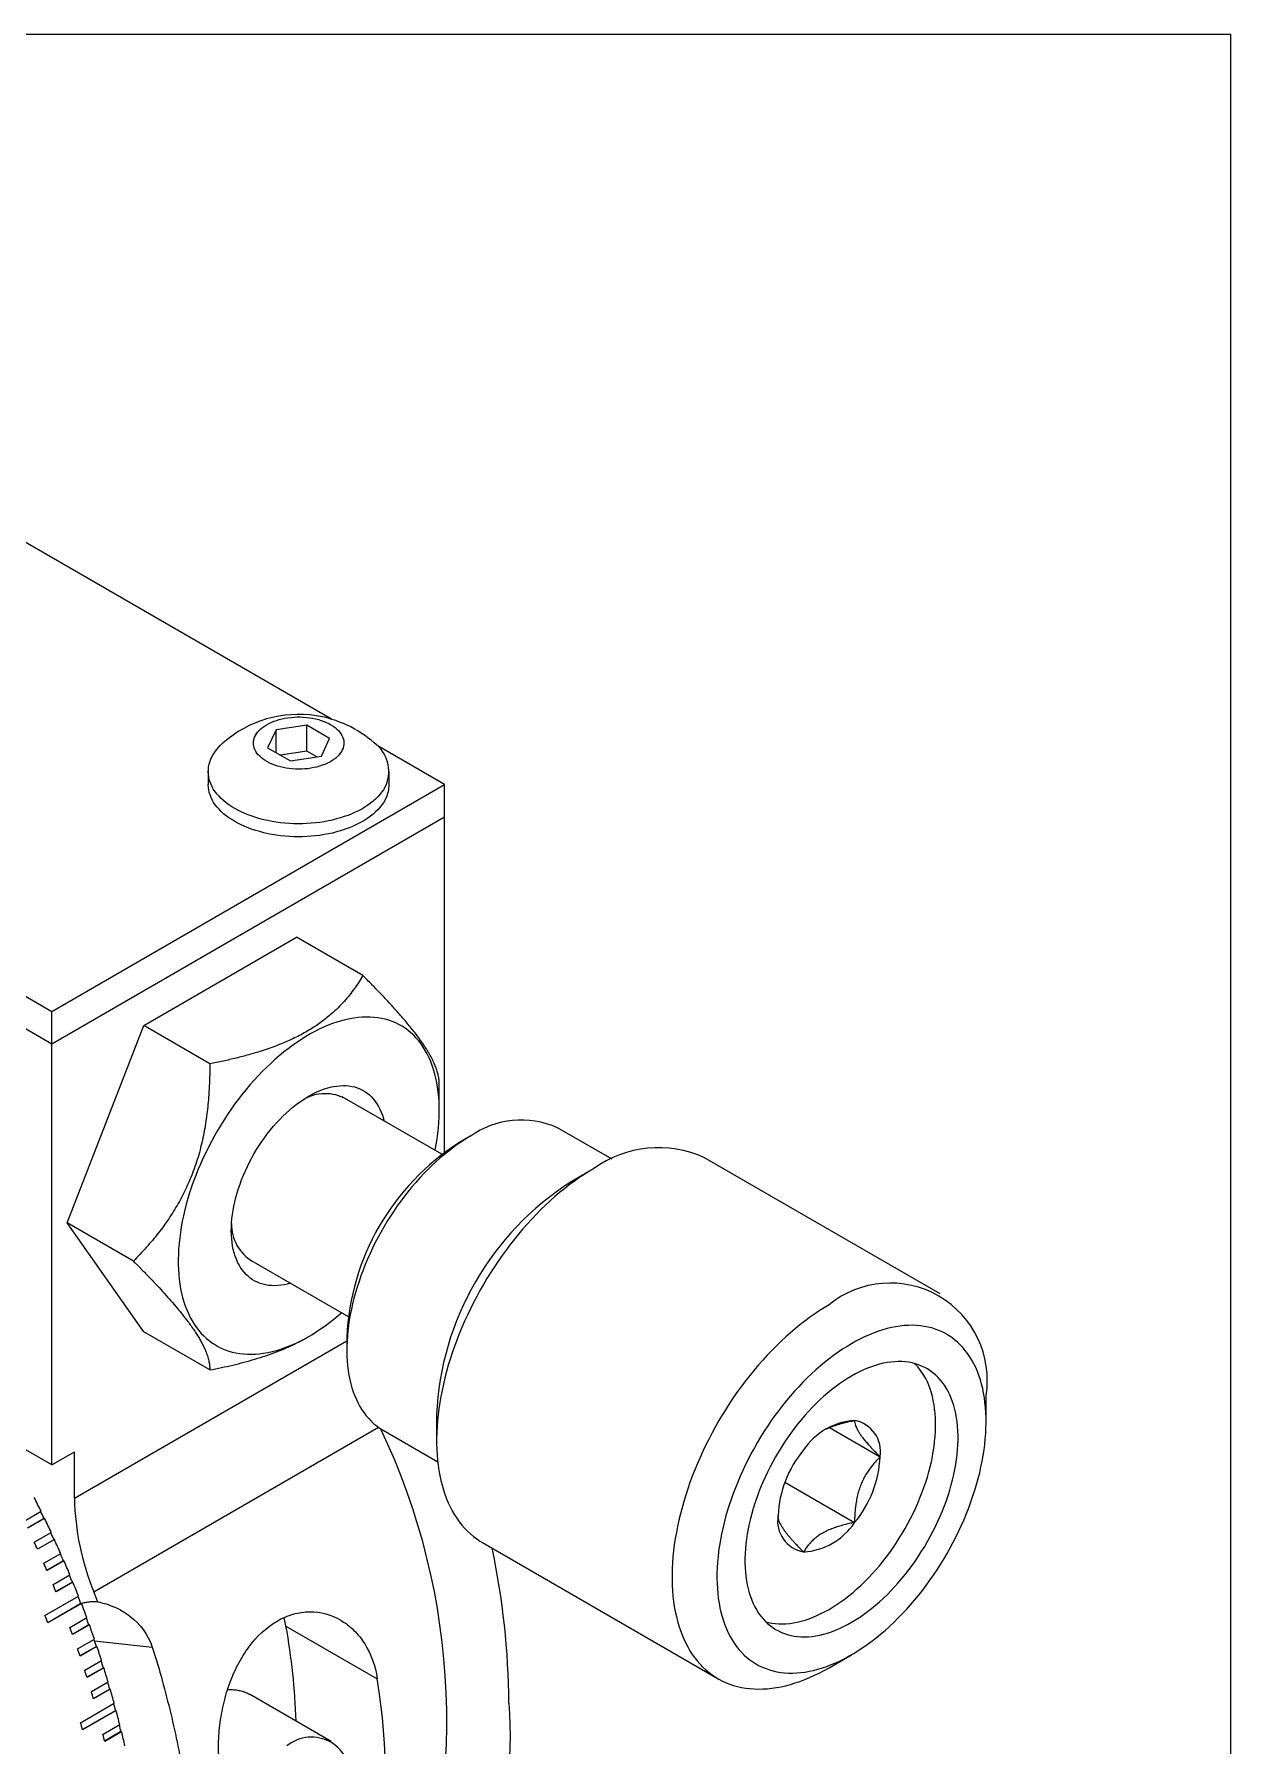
# Model space of a CAD drawing. Header units: inches. Extents: x 0.1 to 10.9, y 0 to 8.5.
# Drawn here: x 9.813 to 10.944, y 6.833 to 8.451 of the extents above; entities that cross this region are included whole.
import ezdxf

# ---------------------------------------------------------------- set-up
doc = ezdxf.new("R2010")
doc.units = ezdxf.units.IN
doc.header["$MEASUREMENT"] = 0

msp = doc.modelspace()

# ---------------------------------------------------------------- linework, layer by layer
at = {"color": 7, "linetype": 'Continuous', "lineweight": 18}
for p, q in [((0.0622, 8.4506), (10.9445, 8.4506)), ((10.9445, 0.0356), (10.9445, 8.4506)), ((10.0939, 7.8033), (9.4424, 8.1793)), ((9.0712, 7.965), (9.8296, 7.5272)), ((9.0712, 7.9344), (9.8296, 7.4966)), ((10.0708, 7.7976), (10.0415, 7.7931)), ((10.0922, 7.7852), (10.0708, 7.7976)), ((10.0708, 7.7731), (10.0708, 7.7976)), ((10.0415, 7.7931), (10.0336, 7.7762)), ((10.0415, 7.7717), (10.0415, 7.7931)), ((10.0844, 7.7683), (10.0922, 7.7852)), ((10.0336, 7.7762), (10.0551, 7.7638)), ((10.0708, 7.7731), (10.0457, 7.7692)), ((10.0551, 7.7638), (10.0844, 7.7683)), ((10.0802, 7.7677), (10.0708, 7.7731)), ((10.2008, 7.7415), (10.1371, 7.7783)), ((9.9774, 7.7538), (9.9774, 7.7415)), ((10.1484, 7.7415), (10.1484, 7.7538)), ((9.8296, 7.5272), (10.2008, 7.7415)), ((10.2008, 7.7109), (10.2008, 7.7415)), ((9.8296, 7.4966), (10.2008, 7.7109)), ((10.2008, 7.394), (10.2008, 7.7109)), ((9.9164, 7.5138), (10.061, 7.5973)), ((10.1236, 7.5611), (10.061, 7.5973)), ((9.8296, 7.4966), (9.8296, 7.5272)), ((9.844, 7.3273), (9.9164, 7.5138)), ((9.9789, 7.4776), (9.9164, 7.5138)), ((9.8296, 7.0985), (9.8296, 7.4966)), ((10.1959, 7.4337), (10.1959, 7.4582)), ((10.1982, 7.3921), (10.1042, 7.4463)), ((10.2251, 7.4091), (10.2145, 7.4029)), ((10.3594, 7.3874), (10.3076, 7.4172)), ((10.3418, 7.3784), (10.3206, 7.3662)), ((10.6695, 7.2603), (10.4468, 7.3888)), ((9.9066, 7.2912), (9.844, 7.3273)), ((9.9164, 7.2244), (9.844, 7.3273)), ((10.0157, 7.2931), (10.1097, 7.2388)), ((9.9789, 7.1883), (9.9164, 7.2244)), ((10.0706, 7.2189), (10.0725, 7.2199)), ((10.1085, 7.2192), (10.1085, 7.207)), ((10.7131, 7.1396), (10.7131, 7.1641)), ((9.8296, 7.0985), (9.7629, 7.137)), ((10.1933, 7.1457), (10.1933, 7.1213)), ((10.5651, 7.1338), (10.6128, 7.1062)), ((10.1427, 7.1314), (10.1944, 7.1016)), ((9.8296, 7.0985), (9.8508, 7.1108)), ((9.8508, 7.067), (9.8508, 7.1108)), ((10.5228, 7.0821), (10.5887, 7.0441)), ((9.8034, 7.0455), (9.8193, 7.0547)), ((9.8226, 7.048), (9.8066, 7.0388)), ((9.8221, 7.0478), (9.8066, 7.0389)), ((9.8221, 7.0478), (9.8226, 7.048)), ((9.8129, 7.0256), (9.8288, 7.0348)), ((9.832, 7.028), (9.816, 7.0188)), ((9.8315, 7.0279), (9.816, 7.0189)), ((9.832, 7.028), (9.8315, 7.0279)), ((10.2368, 7.0251), (10.4596, 6.8965)), ((9.822, 7.0056), (9.8379, 7.0148)), ((9.8405, 7.0079), (9.8249, 6.9989)), ((9.8409, 7.008), (9.825, 6.9988)), ((9.8405, 7.0079), (9.8409, 7.008)), ((9.8307, 6.9855), (9.8466, 6.9946)), ((9.849, 6.9878), (9.8334, 6.9788)), ((9.8494, 6.9878), (9.8335, 6.9786)), ((9.8494, 6.9878), (9.849, 6.9878)), ((9.823, 6.9561), (9.8548, 6.9744)), ((9.8575, 6.9676), (9.8256, 6.9492)), ((9.857, 6.9676), (9.8256, 6.9494)), ((9.8575, 6.9676), (9.857, 6.9676)), ((9.8466, 6.945), (9.8625, 6.9542)), ((9.8645, 6.9473), (9.849, 6.9384)), ((9.865, 6.9474), (9.8491, 6.9382)), ((9.8645, 6.9473), (9.865, 6.9474)), ((10.0509, 6.9462), (10.1373, 6.8964)), ((9.8539, 6.9248), (9.8698, 6.9339)), ((9.8716, 6.9271), (9.8561, 6.9181)), ((9.8721, 6.9271), (9.8562, 6.9179)), ((9.8721, 6.9271), (9.8716, 6.9271)), ((9.8606, 6.9045), (9.8765, 6.9137)), ((9.8782, 6.9069), (9.8627, 6.8979)), ((9.8787, 6.9068), (9.8628, 6.8977)), ((9.8782, 6.9069), (9.8787, 6.9068)), ((10.5646, 6.9069), (10.5858, 6.9192)), ((9.8669, 6.8843), (9.8828, 6.8934)), ((9.8843, 6.8867), (9.8688, 6.8777)), ((9.8848, 6.8866), (9.8689, 6.8774)), ((9.8848, 6.8866), (9.8843, 6.8867)), ((10.0938, 6.8372), (10.0165, 6.8818)), ((9.8567, 6.8549), (9.8885, 6.8733)), ((9.8904, 6.8665), (9.8585, 6.8481)), ((9.8899, 6.8665), (9.8585, 6.8484)), ((9.8904, 6.8665), (9.8899, 6.8665)), ((9.8779, 6.844), (9.8938, 6.8531)), ((9.8949, 6.8465), (9.8794, 6.8375)), ((9.8954, 6.8464), (9.8795, 6.8372)), ((9.8949, 6.8465), (9.8954, 6.8464))]:
    msp.add_line(p, q, dxfattribs=at)
at = {"color": 8, "linetype": 'Continuous', "lineweight": 18}
for p, q in [((9.8508, 7.067), (10.1085, 7.2157)), ((9.8691, 6.9787), (10.1384, 7.1341)), ((9.8699, 6.9322), (9.9245, 6.9264))]:
    msp.add_line(p, q, dxfattribs=at)
at = {"color": 7, "linetype": 'Continuous', "lineweight": 18, "flags": 128}
for points in [[(10.1042, 7.7743), (10.1034, 7.7727), (10.1023, 7.7711), (10.1011, 7.7696), (10.0996, 7.7681), (10.098, 7.7666), (10.0963, 7.7653), (10.0943, 7.764), (10.0923, 7.7628), (10.0901, 7.7616), (10.0877, 7.7606), (10.0853, 7.7597), (10.0827, 7.7588), (10.08, 7.7581), (10.0773, 7.7575), (10.0745, 7.757), (10.0716, 7.7565), (10.0687, 7.7563), (10.0658, 7.7561), (10.0628, 7.756), (10.0599, 7.7561), (10.0569, 7.7563), (10.054, 7.7566), (10.0512, 7.757), (10.0483, 7.7575), (10.0456, 7.7582), (10.043, 7.7589), (10.0404, 7.7597), (10.0379, 7.7607), (10.0356, 7.7617), (10.0334, 7.7629), (10.0313, 7.7641), (10.0294, 7.7654), (10.0277, 7.7668), (10.0261, 7.7682), (10.0247, 7.7697), (10.0235, 7.7712), (10.0224, 7.7728), (10.0216, 7.7745), (10.0209, 7.7761), (10.0205, 7.7778), (10.0202, 7.7795), (10.0202, 7.7812), (10.0203, 7.7829), (10.0207, 7.7846), (10.0213, 7.7863), (10.022, 7.7879), (10.023, 7.7895), (10.0241, 7.7911), (10.0255, 7.7926), (10.027, 7.7941), (10.0287, 7.7955), (10.0305, 7.7968), (10.0325, 7.7981), (10.0347, 7.7992), (10.037, 7.8003), (10.0394, 7.8013), (10.0419, 7.8022), (10.0445, 7.803), (10.0472, 7.8037), (10.05, 7.8042), (10.0528, 7.8047), (10.0557, 7.805), (10.0586, 7.8053), (10.0616, 7.8054), (10.0645, 7.8054), (10.0675, 7.8053), (10.0704, 7.805), (10.0733, 7.8047), (10.0761, 7.8042), (10.0789, 7.8036), (10.0816, 7.8029), (10.0842, 7.8021), (10.0867, 7.8012), (10.0891, 7.8002), (10.0914, 7.7991), (10.0935, 7.798), (10.0955, 7.7967), (10.0973, 7.7954), (10.099, 7.794), (10.1005, 7.7925), (10.1018, 7.791), (10.1029, 7.7894), (10.1039, 7.7878), (10.1046, 7.7861), (10.1052, 7.7845), (10.1055, 7.7828), (10.1057, 7.7811), (10.1056, 7.7794), (10.1053, 7.7777), (10.1049, 7.776), (10.1042, 7.7743)], [(10.1455, 7.741), (10.1443, 7.7387), (10.143, 7.7364), (10.1414, 7.7342), (10.1397, 7.732), (10.1377, 7.7299), (10.1356, 7.7278), (10.1334, 7.7258), (10.1309, 7.7238), (10.1283, 7.722), (10.1256, 7.7202), (10.1226, 7.7184), (10.1196, 7.7168), (10.1164, 7.7153), (10.1131, 7.7138), (10.1097, 7.7124), (10.1061, 7.7112), (10.1025, 7.71), (10.0987, 7.709), (10.0949, 7.708), (10.091, 7.7072), (10.0871, 7.7064), (10.083, 7.7058), (10.079, 7.7053), (10.0749, 7.7049), (10.0707, 7.7046), (10.0666, 7.7045), (10.0624, 7.7044), (10.0582, 7.7045), (10.0541, 7.7047), (10.05, 7.705), (10.0459, 7.7054), (10.0418, 7.7059), (10.0378, 7.7066), (10.0338, 7.7074), (10.03, 7.7082), (10.0262, 7.7092), (10.0224, 7.7103), (10.0188, 7.7115), (10.0153, 7.7128), (10.0119, 7.7142), (10.0086, 7.7156), (10.0055, 7.7172), (10.0025, 7.7189), (9.9996, 7.7206), (9.9969, 7.7224), (9.9943, 7.7243), (9.9919, 7.7263), (9.9897, 7.7283), (9.9876, 7.7304), (9.9857, 7.7325), (9.984, 7.7347), (9.9825, 7.737), (9.9812, 7.7393), (9.9801, 7.7416), (9.9791, 7.7439), (9.9784, 7.7463), (9.9779, 7.7487), (9.9776, 7.7511), (9.9774, 7.7535), (9.9775, 7.7559), (9.9778, 7.7583), (9.9783, 7.7607), (9.9789, 7.763), (9.9798, 7.7654), (9.9809, 7.7677), (9.9822, 7.77), (9.9836, 7.7722), (9.9853, 7.7744), (9.9871, 7.7766), (9.9891, 7.7787), (9.9913, 7.7808), (9.9915, 7.7809)], [(10.1455, 7.7287), (10.1443, 7.7264), (10.143, 7.7242), (10.1414, 7.7219), (10.1397, 7.7198), (10.1377, 7.7176), (10.1356, 7.7156), (10.1334, 7.7135), (10.1309, 7.7116), (10.1283, 7.7097), (10.1256, 7.7079), (10.1226, 7.7062), (10.1196, 7.7046), (10.1164, 7.703), (10.1131, 7.7016), (10.1097, 7.7002), (10.1061, 7.6989), (10.1025, 7.6978), (10.0987, 7.6967), (10.0949, 7.6957), (10.091, 7.6949), (10.0871, 7.6942), (10.083, 7.6935), (10.079, 7.693), (10.0749, 7.6926), (10.0707, 7.6924), (10.0666, 7.6922), (10.0624, 7.6922), (10.0582, 7.6922), (10.0541, 7.6924), (10.05, 7.6927), (10.0459, 7.6932), (10.0418, 7.6937), (10.0378, 7.6943), (10.0338, 7.6951), (10.03, 7.696), (10.0262, 7.697), (10.0224, 7.698), (10.0188, 7.6992), (10.0153, 7.7005), (10.0119, 7.7019), (10.0086, 7.7034), (10.0055, 7.705), (10.0025, 7.7066), (9.9996, 7.7084), (9.9969, 7.7102), (9.9943, 7.7121), (9.9919, 7.714), (9.9897, 7.7161), (9.9876, 7.7182), (9.9857, 7.7203), (9.984, 7.7225), (9.9825, 7.7247), (9.9812, 7.727), (9.9801, 7.7293), (9.9791, 7.7317), (9.9784, 7.734), (9.9779, 7.7364), (9.9776, 7.7388), (9.9774, 7.7412), (9.9774, 7.7415)], [(10.192, 7.3957), (10.1921, 7.3962), (10.193, 7.4015), (10.1939, 7.4067), (10.1946, 7.4119), (10.1951, 7.4171), (10.1955, 7.4222), (10.1958, 7.4272), (10.1959, 7.4321), (10.1959, 7.437), (10.1957, 7.4417), (10.1954, 7.4464), (10.1949, 7.451), (10.1943, 7.4554), (10.1936, 7.4598), (10.1927, 7.4641), (10.1917, 7.4682), (10.1905, 7.4722), (10.1892, 7.4761), (10.1878, 7.4798), (10.1862, 7.4834), (10.1845, 7.4869), (10.1827, 7.4902), (10.1808, 7.4934), (10.1787, 7.4964), (10.1765, 7.4993), (10.1741, 7.502), (10.1717, 7.5046), (10.1691, 7.507), (10.1664, 7.5092), (10.1636, 7.5112), (10.1607, 7.5131), (10.1577, 7.5148), (10.1547, 7.5163), (10.1515, 7.5176), (10.1482, 7.5188), (10.1448, 7.5197), (10.1413, 7.5205), (10.1378, 7.5211), (10.1342, 7.5215), (10.1305, 7.5218), (10.1268, 7.5218), (10.1229, 7.5217), (10.1191, 7.5214), (10.1151, 7.5209), (10.1112, 7.5202), (10.1071, 7.5193), (10.1031, 7.5182), (10.099, 7.517), (10.0948, 7.5156), (10.0907, 7.514), (10.0865, 7.5122), (10.0823, 7.5102), (10.0781, 7.5081), (10.0739, 7.5058), (10.0697, 7.5034), (10.0655, 7.5007), (10.0612, 7.4979), (10.0571, 7.495), (10.0529, 7.4919), (10.0487, 7.4887), (10.0446, 7.4853), (10.0405, 7.4817), (10.0365, 7.478), (10.0325, 7.4742), (10.0285, 7.4703), (10.0246, 7.4662), (10.0207, 7.462), (10.0169, 7.4577), (10.0132, 7.4533), (10.0095, 7.4488), (10.0059, 7.4441), (10.0024, 7.4394), (9.999, 7.4346), (9.9957, 7.4297), (9.9924, 7.4247), (9.9892, 7.4197), (9.9862, 7.4146), (9.9832, 7.4094), (9.9804, 7.4042), (9.9776, 7.3989), (9.975, 7.3936), (9.9724, 7.3882), (9.97, 7.3829), (9.9677, 7.3775), (9.9656, 7.372)], [(10.009, 7.3681), (10.0107, 7.3723), (10.0125, 7.3765), (10.0144, 7.3806), (10.0165, 7.3847), (10.0186, 7.3887), (10.0209, 7.3927), (10.0232, 7.3966), (10.0257, 7.4005), (10.0282, 7.4043), (10.0308, 7.408), (10.0335, 7.4116), (10.0363, 7.4152), (10.0392, 7.4186), (10.0421, 7.4219), (10.0451, 7.4251), (10.0481, 7.4282), (10.0512, 7.4311), (10.0543, 7.4339), (10.0575, 7.4366), (10.0606, 7.4391), (10.0638, 7.4415), (10.0671, 7.4437), (10.0703, 7.4458), (10.0736, 7.4477), (10.0768, 7.4494), (10.08, 7.451), (10.0832, 7.4523), (10.0864, 7.4536), (10.0896, 7.4546), (10.0927, 7.4554), (10.0958, 7.4561), (10.0989, 7.4566), (10.1019, 7.4569), (10.1048, 7.457), (10.1077, 7.457), (10.1105, 7.4567), (10.1132, 7.4563), (10.1159, 7.4557), (10.1184, 7.4549), (10.1209, 7.4539), (10.1233, 7.4527), (10.1256, 7.4514), (10.1278, 7.4499), (10.1298, 7.4482), (10.1318, 7.4463), (10.1336, 7.4443), (10.1354, 7.4421), (10.137, 7.4398), (10.1384, 7.4373), (10.1398, 7.4347), (10.141, 7.4319), (10.1421, 7.429), (10.143, 7.426), (10.1436, 7.4236)], [(10.2251, 7.4091), (10.2211, 7.4066), (10.217, 7.404), (10.2129, 7.4012), (10.2088, 7.3983), (10.2048, 7.3952), (10.2008, 7.392), (10.1968, 7.3886), (10.1928, 7.3851), (10.1889, 7.3815), (10.185, 7.3777), (10.1812, 7.3738), (10.1774, 7.3697), (10.1737, 7.3656), (10.1701, 7.3613), (10.1665, 7.357), (10.163, 7.3525), (10.1596, 7.3479), (10.1562, 7.3433), (10.153, 7.3385), (10.1498, 7.3337), (10.1467, 7.3288), (10.1437, 7.3239), (10.1409, 7.3188), (10.1381, 7.3138), (10.1354, 7.3086), (10.1328, 7.3035), (10.1304, 7.2983), (10.1281, 7.293), (10.1259, 7.2878), (10.1238, 7.2825), (10.1218, 7.2772), (10.12, 7.2719), (10.1183, 7.2666), (10.1167, 7.2614), (10.1152, 7.2561), (10.1139, 7.2509), (10.1128, 7.2457), (10.1117, 7.2405), (10.1108, 7.2354), (10.1101, 7.2303), (10.1095, 7.2252), (10.109, 7.2203), (10.1087, 7.2154), (10.1085, 7.2105), (10.1085, 7.2058), (10.1086, 7.2011), (10.1088, 7.1966), (10.1092, 7.1921), (10.1098, 7.1877), (10.1104, 7.1834), (10.1113, 7.1793), (10.1122, 7.1752), (10.1133, 7.1713), (10.1146, 7.1675), (10.1159, 7.1639), (10.1175, 7.1603), (10.1191, 7.1569), (10.1209, 7.1537), (10.1228, 7.1506), (10.1248, 7.1477), (10.1269, 7.1449), (10.1292, 7.1423), (10.1316, 7.1398), (10.1341, 7.1375), (10.1367, 7.1354), (10.1395, 7.1334), (10.1423, 7.1316), (10.1427, 7.1314)], [(10.3418, 7.3785), (10.3372, 7.3757), (10.3326, 7.3728), (10.328, 7.3697), (10.3234, 7.3665), (10.3188, 7.3631), (10.3143, 7.3596), (10.3097, 7.3559), (10.3052, 7.3521), (10.3008, 7.3481), (10.2964, 7.344), (10.292, 7.3398), (10.2877, 7.3354), (10.2834, 7.3309), (10.2792, 7.3263), (10.275, 7.3216), (10.2709, 7.3167), (10.2669, 7.3118), (10.263, 7.3067), (10.2591, 7.3016), (10.2553, 7.2964), (10.2516, 7.2911), (10.248, 7.2857), (10.2444, 7.2802), (10.241, 7.2746), (10.2376, 7.269), (10.2344, 7.2634), (10.2313, 7.2576), (10.2282, 7.2519), (10.2253, 7.246), (10.2225, 7.2402), (10.2198, 7.2343), (10.2172, 7.2284), (10.2148, 7.2224), (10.2125, 7.2165), (10.2103, 7.2105), (10.2082, 7.2046), (10.2062, 7.1986), (10.2044, 7.1927), (10.2027, 7.1867), (10.2012, 7.1808), (10.1998, 7.1749), (10.1985, 7.169), (10.1973, 7.1632), (10.1964, 7.1574), (10.1955, 7.1517), (10.1948, 7.146), (10.1942, 7.1404), (10.1938, 7.1348), (10.1935, 7.1293), (10.1933, 7.1239), (10.1933, 7.1186), (10.1935, 7.1134), (10.1938, 7.1082), (10.1942, 7.1031), (10.1948, 7.0982), (10.1955, 7.0933), (10.1964, 7.0886), (10.1973, 7.0839), (10.1985, 7.0794), (10.1998, 7.075), (10.2012, 7.0708), (10.2027, 7.0666), (10.2044, 7.0627), (10.2062, 7.0588), (10.2082, 7.0551), (10.2103, 7.0515), (10.2125, 7.0481), (10.2148, 7.0448), (10.2172, 7.0417), (10.2198, 7.0388), (10.2225, 7.036), (10.2253, 7.0334), (10.2282, 7.031), (10.2313, 7.0287), (10.2344, 7.0266), (10.2368, 7.0251)], [(9.9656, 7.372), (9.9635, 7.3666), (9.9616, 7.3612), (9.9598, 7.3557), (9.9582, 7.3503), (9.9566, 7.3449), (9.9552, 7.3395), (9.954, 7.3341), (9.9529, 7.3288), (9.9519, 7.3235), (9.9511, 7.3182), (9.9504, 7.313), (9.9498, 7.3079), (9.9494, 7.3028), (9.9492, 7.2978), (9.949, 7.2928), (9.9491, 7.288), (9.9492, 7.2832), (9.9495, 7.2785), (9.95, 7.274), (9.9506, 7.2695), (9.9513, 7.2651), (9.9522, 7.2609), (9.9532, 7.2567), (9.9544, 7.2527), (9.9557, 7.2489), (9.9571, 7.2451), (9.9587, 7.2415), (9.9604, 7.238), (9.9622, 7.2347), (9.9642, 7.2315), (9.9663, 7.2285), (9.9685, 7.2256), (9.9708, 7.2229), (9.9733, 7.2204), (9.9758, 7.218), (9.9785, 7.2158), (9.9813, 7.2137), (9.9842, 7.2119), (9.9872, 7.2102), (9.9903, 7.2087), (9.9935, 7.2073), (9.9968, 7.2062), (10.0001, 7.2052), (10.0036, 7.2044), (10.0071, 7.2038), (10.0108, 7.2034), (10.0144, 7.2032), (10.0182, 7.2031), (10.022, 7.2032), (10.0259, 7.2036), (10.0298, 7.2041), (10.0338, 7.2048), (10.0378, 7.2057), (10.0419, 7.2067), (10.046, 7.208), (10.0501, 7.2094), (10.0543, 7.211), (10.0585, 7.2128), (10.0626, 7.2147), (10.0669, 7.2168), (10.0711, 7.2191), (10.0753, 7.2216), (10.0795, 7.2242), (10.0837, 7.227), (10.0879, 7.2299), (10.0921, 7.233), (10.0962, 7.2363), (10.1003, 7.2397), (10.1035, 7.2424)], [(10.0551, 7.2703), (10.0522, 7.2695), (10.0491, 7.2688), (10.0461, 7.2683), (10.0431, 7.268), (10.0401, 7.2679), (10.0373, 7.268), (10.0345, 7.2682), (10.0317, 7.2687), (10.0291, 7.2693), (10.0265, 7.2701), (10.024, 7.2711), (10.0216, 7.2722), (10.0194, 7.2736), (10.0172, 7.2751), (10.0151, 7.2768), (10.0132, 7.2786), (10.0113, 7.2806), (10.0096, 7.2828), (10.008, 7.2851), (10.0065, 7.2876), (10.0052, 7.2902), (10.004, 7.293), (10.0029, 7.2959), (10.0019, 7.299), (10.0011, 7.3021), (10.0005, 7.3054), (9.9999, 7.3088), (9.9996, 7.3123), (9.9993, 7.3159), (9.9992, 7.3196), (9.9993, 7.3233), (9.9995, 7.3272), (9.9998, 7.3311), (10.0003, 7.3351), (10.0009, 7.3391), (10.0017, 7.3432), (10.0026, 7.3473), (10.0036, 7.3514), (10.0048, 7.3556), (10.0061, 7.3598), (10.0075, 7.364), (10.009, 7.3681)], [(10.5646, 7.2499), (10.5599, 7.2471), (10.5553, 7.2442), (10.5507, 7.2411), (10.5461, 7.2379), (10.5416, 7.2345), (10.537, 7.231), (10.5325, 7.2273), (10.528, 7.2235), (10.5235, 7.2195), (10.5191, 7.2154), (10.5147, 7.2112), (10.5104, 7.2068), (10.5061, 7.2023), (10.5019, 7.1977), (10.4978, 7.193), (10.4937, 7.1881), (10.4896, 7.1832), (10.4857, 7.1782), (10.4818, 7.173), (10.478, 7.1678), (10.4743, 7.1625), (10.4707, 7.1571), (10.4672, 7.1516), (10.4637, 7.1461), (10.4604, 7.1404), (10.4571, 7.1348), (10.454, 7.129), (10.451, 7.1233), (10.4481, 7.1175), (10.4452, 7.1116), (10.4426, 7.1057), (10.44, 7.0998), (10.4375, 7.0939), (10.4352, 7.0879), (10.433, 7.0819), (10.4309, 7.076), (10.429, 7.07), (10.4271, 7.0641), (10.4255, 7.0581), (10.4239, 7.0522), (10.4225, 7.0463), (10.4212, 7.0405), (10.4201, 7.0346), (10.4191, 7.0289), (10.4182, 7.0231), (10.4175, 7.0174), (10.4169, 7.0118), (10.4165, 7.0063), (10.4162, 7.0008), (10.4161, 6.9953), (10.4161, 6.99), (10.4162, 6.9848), (10.4165, 6.9796), (10.4169, 6.9745), (10.4175, 6.9696), (10.4182, 6.9647), (10.4191, 6.96), (10.4201, 6.9554), (10.4212, 6.9508), (10.4225, 6.9465), (10.4239, 6.9422), (10.4255, 6.9381), (10.4271, 6.9341), (10.429, 6.9302), (10.4309, 6.9265), (10.433, 6.9229), (10.4352, 6.9195), (10.4375, 6.9163), (10.44, 6.9132), (10.4426, 6.9102), (10.4452, 6.9074), (10.4481, 6.9048), (10.451, 6.9024), (10.454, 6.9001), (10.4571, 6.898), (10.4604, 6.8961), (10.4637, 6.8943), (10.4672, 6.8927), (10.4707, 6.8913), (10.4743, 6.8901), (10.478, 6.8891), (10.4818, 6.8882), (10.4857, 6.8876), (10.4896, 6.8871), (10.4937, 6.8868), (10.4978, 6.8867), (10.5019, 6.8868), (10.5061, 6.887), (10.5104, 6.8875), (10.5147, 6.8881), (10.5191, 6.8889), (10.5235, 6.8899), (10.528, 6.8911), (10.5325, 6.8925), (10.537, 6.894), (10.5416, 6.8957), (10.5461, 6.8976), (10.5507, 6.8997), (10.5553, 6.9019), (10.5599, 6.9043), (10.5646, 6.9069), (10.5646, 6.9069)], [(10.5858, 7.2131), (10.5815, 7.2106), (10.5772, 7.2079), (10.573, 7.205), (10.5687, 7.202), (10.5645, 7.1988), (10.5603, 7.1954), (10.5561, 7.192), (10.552, 7.1883), (10.5479, 7.1846), (10.5438, 7.1807), (10.5398, 7.1767), (10.5358, 7.1725), (10.5319, 7.1682), (10.5281, 7.1639), (10.5243, 7.1594), (10.5206, 7.1548), (10.517, 7.1501), (10.5134, 7.1453), (10.5099, 7.1404), (10.5065, 7.1354), (10.5032, 7.1304), (10.5, 7.1253), (10.4969, 7.1201), (10.4939, 7.1148), (10.491, 7.1095), (10.4882, 7.1042), (10.4855, 7.0988), (10.4829, 7.0934), (10.4805, 7.0879), (10.4781, 7.0824), (10.4759, 7.0769), (10.4738, 7.0714), (10.4718, 7.0659), (10.47, 7.0604), (10.4683, 7.0549), (10.4667, 7.0494), (10.4653, 7.0439), (10.464, 7.0384), (10.4628, 7.033), (10.4618, 7.0276), (10.4609, 7.0223), (10.4601, 7.017), (10.4595, 7.0117), (10.459, 7.0065), (10.4587, 7.0014), (10.4585, 6.9964), (10.4585, 6.9914), (10.4586, 6.9866), (10.4589, 6.9818), (10.4592, 6.9771), (10.4598, 6.9725), (10.4605, 6.968), (10.4613, 6.9636), (10.4622, 6.9594), (10.4634, 6.9553), (10.4646, 6.9512), (10.466, 6.9474), (10.4675, 6.9436), (10.4691, 6.94), (10.4709, 6.9365), (10.4728, 6.9332), (10.4748, 6.93), (10.477, 6.927), (10.4793, 6.9242), (10.4817, 6.9215), (10.4842, 6.9189), (10.4868, 6.9166), (10.4896, 6.9144), (10.4924, 6.9123), (10.4954, 6.9105), (10.4985, 6.9088), (10.5016, 6.9073), (10.5049, 6.906), (10.5082, 6.9048), (10.5117, 6.9039), (10.5152, 6.9031), (10.5188, 6.9025), (10.5224, 6.9021), (10.5262, 6.9019), (10.53, 6.9018), (10.5339, 6.902), (10.5378, 6.9023), (10.5418, 6.9028), (10.5458, 6.9035), (10.5499, 6.9044), (10.554, 6.9055), (10.5582, 6.9067), (10.5624, 6.9082), (10.5666, 6.9098), (10.5708, 6.9116), (10.5751, 6.9135), (10.5794, 6.9157), (10.5836, 6.918), (10.5879, 6.9204), (10.5922, 6.9231), (10.5964, 6.9259), (10.6007, 6.9288), (10.6049, 6.9319), (10.6092, 6.9352), (10.6133, 6.9386), (10.6175, 6.9421), (10.6216, 6.9458), (10.6257, 6.9497), (10.6297, 6.9536), (10.6337, 6.9577), (10.6377, 6.9619), (10.6415, 6.9662), (10.6454, 6.9707), (10.6491, 6.9752), (10.6528, 6.9799), (10.6564, 6.9846), (10.6599, 6.9895), (10.6633, 6.9944), (10.6667, 6.9994), (10.6699, 7.0045), (10.6731, 7.0096), (10.6761, 7.0148), (10.6791, 7.0201), (10.682, 7.0254), (10.6847, 7.0308), (10.6873, 7.0362), (10.6899, 7.0417), (10.6923, 7.0471), (10.6945, 7.0526), (10.6967, 7.0581), (10.6987, 7.0636), (10.7006, 7.0692), (10.7024, 7.0747), (10.7041, 7.0802), (10.7056, 7.0857), (10.707, 7.0912), (10.7082, 7.0966), (10.7093, 7.102), (10.7103, 7.1074), (10.7111, 7.1127), (10.7118, 7.118), (10.7123, 7.1232), (10.7127, 7.1283), (10.7129, 7.1334), (10.713, 7.1384), (10.713, 7.1433), (10.7128, 7.1481), (10.7125, 7.1529), (10.712, 7.1575), (10.7114, 7.162), (10.7107, 7.1665), (10.7098, 7.1708), (10.7088, 7.175), (10.7076, 7.1791), (10.7063, 7.183), (10.7048, 7.1868), (10.7033, 7.1905), (10.7015, 7.194), (10.6997, 7.1974), (10.6977, 7.2007), (10.6956, 7.2038), (10.6934, 7.2067), (10.6911, 7.2095), (10.6886, 7.2121), (10.686, 7.2146), (10.6833, 7.2168), (10.6805, 7.219), (10.6776, 7.2209), (10.6746, 7.2227), (10.6715, 7.2243), (10.6683, 7.2257), (10.665, 7.2269), (10.6616, 7.228), (10.6581, 7.2288), (10.6546, 7.2295), (10.6509, 7.23), (10.6472, 7.2303), (10.6435, 7.2305), (10.6396, 7.2304), (10.6357, 7.2302), (10.6317, 7.2297), (10.6277, 7.2291), (10.6237, 7.2283), (10.6196, 7.2274), (10.6154, 7.2262), (10.6113, 7.2249), (10.6071, 7.2233), (10.6028, 7.2216), (10.5986, 7.2198), (10.5943, 7.2177), (10.59, 7.2155), (10.5858, 7.2131)], [(10.5858, 7.1825), (10.582, 7.1802), (10.5782, 7.1778), (10.5744, 7.1752), (10.5706, 7.1724), (10.5668, 7.1695), (10.5631, 7.1664), (10.5594, 7.1632), (10.5557, 7.1599), (10.5521, 7.1564), (10.5485, 7.1528), (10.545, 7.149), (10.5416, 7.1452), (10.5382, 7.1412), (10.5348, 7.1371), (10.5316, 7.133), (10.5284, 7.1287), (10.5253, 7.1243), (10.5223, 7.1199), (10.5194, 7.1154), (10.5166, 7.1108), (10.5139, 7.1061), (10.5112, 7.1014), (10.5087, 7.0966), (10.5063, 7.0918), (10.504, 7.087), (10.5019, 7.0821), (10.4998, 7.0772), (10.4979, 7.0723), (10.4961, 7.0674), (10.4944, 7.0625), (10.4929, 7.0575), (10.4915, 7.0526), (10.4902, 7.0478), (10.489, 7.0429), (10.488, 7.0381), (10.4872, 7.0333), (10.4865, 7.0285), (10.4859, 7.0239), (10.4855, 7.0192), (10.4852, 7.0147), (10.485, 7.0102), (10.485, 7.0058), (10.4852, 7.0015), (10.4855, 6.9972), (10.4859, 6.9931), (10.4865, 6.9891), (10.4872, 6.9852), (10.488, 6.9814), (10.489, 6.9777), (10.4902, 6.9742), (10.4915, 6.9708), (10.4929, 6.9675), (10.4944, 6.9643), (10.4961, 6.9613), (10.4979, 6.9585), (10.4998, 6.9558), (10.5019, 6.9533), (10.504, 6.9509), (10.5063, 6.9487), (10.5087, 6.9467), (10.5112, 6.9448), (10.5139, 6.9431), (10.5166, 6.9416), (10.5194, 6.9403), (10.5223, 6.9391), (10.5253, 6.9382), (10.5284, 6.9374), (10.5316, 6.9368), (10.5348, 6.9363), (10.5382, 6.9361), (10.5416, 6.9361), (10.545, 6.9362), (10.5485, 6.9365), (10.5521, 6.937), (10.5557, 6.9377), (10.5594, 6.9386), (10.5631, 6.9397), (10.5668, 6.9409), (10.5706, 6.9423), (10.5744, 6.9439), (10.5782, 6.9457), (10.582, 6.9477), (10.5858, 6.9498), (10.5896, 6.9521), (10.5934, 6.9545), (10.5972, 6.9571), (10.601, 6.9599), (10.6047, 6.9628), (10.6085, 6.9659), (10.6122, 6.9691), (10.6158, 6.9724), (10.6194, 6.9759), (10.623, 6.9795), (10.6265, 6.9833), (10.63, 6.9871), (10.6334, 6.9911), (10.6367, 6.9952), (10.64, 6.9993), (10.6431, 7.0036), (10.6462, 7.008), (10.6492, 7.0124), (10.6521, 7.0169), (10.655, 7.0215), (10.6577, 7.0262), (10.6603, 7.0309), (10.6628, 7.0356), (10.6652, 7.0405), (10.6675, 7.0453), (10.6697, 7.0502), (10.6717, 7.0551), (10.6737, 7.06), (10.6755, 7.0649), (10.6771, 7.0698), (10.6787, 7.0747), (10.6801, 7.0797), (10.6814, 7.0845), (10.6825, 7.0894), (10.6835, 7.0942), (10.6844, 7.099), (10.6851, 7.1038), (10.6857, 7.1084), (10.6861, 7.1131), (10.6864, 7.1176), (10.6865, 7.1221), (10.6865, 7.1265), (10.6864, 7.1308), (10.6861, 7.1351), (10.6857, 7.1392), (10.6851, 7.1432), (10.6844, 7.1471), (10.6835, 7.1509), (10.6825, 7.1546), (10.6814, 7.1581), (10.6801, 7.1615), (10.6787, 7.1648), (10.6771, 7.168), (10.6755, 7.1709), (10.6737, 7.1738), (10.6717, 7.1765), (10.6697, 7.179), (10.6675, 7.1814), (10.6652, 7.1836), (10.6628, 7.1856), (10.6603, 7.1875), (10.6577, 7.1892), (10.655, 7.1907), (10.6521, 7.192), (10.6492, 7.1932), (10.6462, 7.1941), (10.6431, 7.1949), (10.64, 7.1955), (10.6367, 7.1959), (10.6334, 7.1962), (10.63, 7.1962), (10.6265, 7.1961), (10.623, 7.1958), (10.6194, 7.1953), (10.6158, 7.1946), (10.6122, 7.1937), (10.6085, 7.1926), (10.6047, 7.1914), (10.601, 7.1899), (10.5972, 7.1883), (10.5934, 7.1866), (10.5896, 7.1846), (10.5858, 7.1825)], [(10.5047, 6.9502), (10.5072, 6.9496), (10.5104, 6.949), (10.5136, 6.9486), (10.517, 6.9484), (10.5203, 6.9483), (10.5238, 6.9485), (10.5273, 6.9488), (10.5309, 6.9493), (10.5345, 6.95), (10.5382, 6.9509), (10.5419, 6.9519), (10.5456, 6.9532), (10.5494, 6.9546), (10.5531, 6.9562), (10.5569, 6.958), (10.5607, 6.9599), (10.5646, 6.962), (10.5684, 6.9643), (10.5722, 6.9668), (10.576, 6.9694), (10.5798, 6.9721), (10.5835, 6.9751), (10.5872, 6.9781), (10.5909, 6.9813), (10.5946, 6.9847), (10.5982, 6.9882), (10.6018, 6.9918), (10.6053, 6.9955), (10.6088, 6.9994), (10.6122, 7.0033), (10.6155, 7.0074), (10.6187, 7.0116), (10.6219, 7.0158), (10.625, 7.0202), (10.628, 7.0246), (10.6309, 7.0292), (10.6338, 7.0338), (10.6365, 7.0384), (10.6391, 7.0431), (10.6416, 7.0479), (10.644, 7.0527), (10.6463, 7.0575), (10.6485, 7.0624), (10.6505, 7.0673), (10.6524, 7.0722), (10.6543, 7.0772), (10.6559, 7.0821), (10.6575, 7.087), (10.6589, 7.0919), (10.6602, 7.0968), (10.6613, 7.1016), (10.6623, 7.1065), (10.6631, 7.1113), (10.6639, 7.116), (10.6644, 7.1207), (10.6649, 7.1253), (10.6652, 7.1299), (10.6653, 7.1344), (10.6653, 7.1388), (10.6652, 7.1431), (10.6649, 7.1473), (10.6644, 7.1514), (10.6639, 7.1554), (10.6631, 7.1594), (10.6623, 7.1632), (10.6613, 7.1668), (10.6602, 7.1704), (10.6589, 7.1738), (10.6575, 7.1771), (10.6559, 7.1802), (10.6543, 7.1832), (10.6524, 7.186), (10.6505, 7.1887), (10.6485, 7.1913), (10.6463, 7.1936), (10.6456, 7.1943)]]:
    msp.add_lwpolyline(points, dxfattribs=at)
at = {"color": 7, "linetype": 'Continuous', "lineweight": 18}
for centre, radius, start, end in [((10.0629, 7.6994), 0.1084, 81.207, 131.203), ((10.0629, 7.6994), 0.1084, 48.797, 81.207), ((10.1146, 7.7539), 0.0335, 337.3711, 53.9719), ((10.1183, 7.7417), 0.0302, 334.6095, 359.697), ((10.0879, 7.4086), 0.0408, 60.4749, 120.9557), ((10.2735, 7.3412), 0.0833, 65.8209, 125.4896), ((10.3385, 7.2089), 0.2303, 122.5736, 177.4264), ((10.4033, 7.2931), 0.1052, 65.5631, 125.7474), ((10.4694, 7.1333), 0.2764, 122.5766, 177.4234), ((10.04, 7.3259), 0.0406, 178.8826, 239.6977), ((10.6224, 7.1786), 0.0918, 350.9104, 129.0789), ((10.5928, 7.0777), 0.063, 93.7806, 146.214), ((10.5834, 7.1112), 0.0298, 350.3902, 79.8112), ((9.5621, 6.8567), 0.6409, 339.1936, 25.5214), ((10.6203, 7.046), 0.1041, 140.121, 177.4677), ((10.5088, 7.1108), 0.1041, 320.121, 357.4677), ((8.8391, 6.5721), 1.0926, 26.2137, 26.9819), ((8.8436, 6.5744), 1.0871, 25.8206, 26.2135), ((10.0959, 7.0718), 0.2451, 181.1367, 202.3402), ((8.8473, 6.5761), 1.0835, 25.0484, 25.8209), ((10.5457, 7.0456), 0.0298, 170.3902, 259.8112), ((10.5363, 7.0791), 0.063, 273.7806, 326.214), ((8.8363, 6.5692), 1.078, 24.6526, 25.0481), ((8.853, 6.5788), 1.0767, 24.6526, 25.0422), ((8.8578, 6.5809), 1.0718, 23.875, 24.653), ((9.5329, 6.8682), 0.7289, 0.4158, 12.0157), ((8.848, 6.5745), 1.0651, 23.476, 23.8746), ((8.8647, 6.5841), 1.0639, 23.476, 23.8672), ((8.8707, 6.5866), 1.0578, 22.6915, 23.4764), ((8.8787, 6.59), 1.0486, 22.2886, 22.6821), ((8.8858, 6.5928), 1.0414, 21.496, 22.2891), ((8.862, 6.5804), 1.0499, 22.2886, 22.6911), ((8.8949, 6.5966), 1.0311, 21.0884, 21.4849), ((8.887, 6.5916), 1.0557, 20.9499, 21.5093), ((8.8624, 6.5778), 1.0324, 21.0884, 21.4954), ((8.9032, 6.5996), 1.0228, 20.2863, 21.089), ((8.8967, 6.5939), 1.0127, 19.8734, 20.2857), ((8.9134, 6.6035), 1.0114, 19.8734, 20.2734), ((8.9226, 6.6067), 1.0021, 19.0603, 19.8741), ((9.46, 6.8384), 0.6007, 1.7288, 10.3451), ((8.9172, 6.6012), 0.991, 18.6413, 19.0596), ((8.9338, 6.6107), 0.9897, 18.6413, 19.0456), ((8.9441, 6.614), 0.9794, 17.8159, 18.6422), ((8.9562, 6.6181), 0.9662, 17.39, 17.7992), ((8.9674, 6.6214), 0.9549, 16.5506, 17.3909), ((8.9396, 6.6085), 0.9674, 17.39, 17.8151), ((8.9804, 6.6255), 0.9409, 16.1171, 16.5318), ((9.5334, 6.7984), 0.6118, 350.7832, 9.2168), ((8.9638, 6.6159), 0.9421, 16.1171, 16.5497), ((8.9924, 6.6288), 0.9289, 15.2621, 16.1181), ((9.0062, 6.6327), 0.9141, 14.8201, 15.241), ((9.019, 6.6359), 0.9013, 13.9479, 14.8212), ((9.9351, 6.8441), 0.3281, 308.5853, 5.1323), ((8.9737, 6.614), 0.9153, 14.8201, 15.2611), ((9.0169, 6.6302), 0.8871, 13.4964, 13.9468), ((9.0335, 6.6397), 0.8859, 13.4964, 13.9243), ((9.047, 6.6427), 0.8726, 12.6052, 13.4977), ((10.075, 6.8046), 0.0367, 350.786, 129.2033)]:
    msp.add_arc(centre, radius, start, end, dxfattribs=at)
for points, knots in [([(10.1236, 7.5611), (10.1223, 7.559), (10.1199, 7.5548), (10.1156, 7.5486), (10.1111, 7.5425), (10.1059, 7.5365), (10.1003, 7.5305), (10.0947, 7.5253), (10.0894, 7.5209), (10.0846, 7.5172), (10.0794, 7.5136), (10.074, 7.5101), (10.0682, 7.5067), (10.0621, 7.5035), (10.0557, 7.5005), (10.0491, 7.4975), (10.0421, 7.4947), (10.0349, 7.4921), (10.0262, 7.4892), (10.0159, 7.4861), (10.0038, 7.483), (9.9915, 7.4801), (9.9831, 7.4785), (9.9789, 7.4776)], [0, 0, 0, 0, 0.05387, 0.107738, 0.161912, 0.216082, 0.271645, 0.327202, 0.364746, 0.402306, 0.439847, 0.478095, 0.516342, 0.554916, 0.59349, 0.63303, 0.672571, 0.712401, 0.752233, 0.81381, 0.875765, 0.937726, 1, 1, 1, 1]), ([(10.1959, 7.4582), (10.1959, 7.4593), (10.1958, 7.4614), (10.1954, 7.4648), (10.1946, 7.4685), (10.1934, 7.4725), (10.1917, 7.4768), (10.1895, 7.4815), (10.1872, 7.4858), (10.1851, 7.4894), (10.1834, 7.4922), (10.1814, 7.4951), (10.1794, 7.4982), (10.1771, 7.5013), (10.1745, 7.5049), (10.1713, 7.509), (10.1676, 7.5136), (10.1636, 7.5184), (10.1593, 7.5234), (10.154, 7.5293), (10.1476, 7.5364), (10.1399, 7.5445), (10.1319, 7.5527), (10.1264, 7.5583), (10.1236, 7.5611)], [0, 0, 0, 0, 0.0538389, 0.1078116, 0.1618611, 0.2166484, 0.2715617, 0.3273869, 0.3834056, 0.4116096, 0.439844, 0.4685333, 0.4972224, 0.5260491, 0.5548759, 0.5938933, 0.6329917, 0.6726447, 0.71237, 0.7522339, 0.8138812, 0.8757005, 0.937798, 1, 1, 1, 1]), ([(9.9789, 7.4776), (9.9789, 7.4752), (9.9789, 7.4691), (9.9786, 7.4593), (9.978, 7.449), (9.9772, 7.4392), (9.9762, 7.4302), (9.9749, 7.4211), (9.9733, 7.412), (9.9714, 7.403), (9.9691, 7.3939), (9.9664, 7.385), (9.9634, 7.3765), (9.9602, 7.3683), (9.9568, 7.3606), (9.9531, 7.353), (9.9491, 7.3456), (9.9447, 7.3383), (9.9401, 7.3312), (9.9353, 7.3243), (9.9301, 7.3175), (9.9246, 7.3107), (9.9188, 7.304), (9.9128, 7.2975), (9.9087, 7.2933), (9.9066, 7.2912)], [0, 0, 0, 0, 0.0342767, 0.0857724, 0.1372658, 0.179877, 0.2226308, 0.265383, 0.3087385, 0.3520922, 0.3961517, 0.4402097, 0.4845545, 0.5252837, 0.5660379, 0.6067689, 0.6483126, 0.6898576, 0.7320851, 0.7743143, 0.816718, 0.8624135, 0.9082378, 0.9540636, 1, 1, 1, 1]), ([(9.9066, 7.2912), (9.909, 7.2888), (9.9138, 7.2839), (9.9209, 7.2767), (9.9277, 7.2696), (9.9343, 7.2625), (9.9406, 7.2554), (9.9466, 7.2485), (9.9513, 7.2428), (9.9548, 7.2384), (9.9576, 7.2348), (9.9605, 7.2309), (9.9634, 7.2268), (9.9661, 7.2228), (9.9685, 7.2189), (9.9706, 7.2152), (9.9725, 7.2116), (9.9741, 7.2082), (9.9757, 7.2044), (9.9771, 7.2003), (9.9782, 7.1959), (9.9788, 7.1919), (9.9789, 7.1895), (9.9789, 7.1883)], [0, 0, 0, 0, 0.053839, 0.107852, 0.161862, 0.216715, 0.271563, 0.327488, 0.383407, 0.411627, 0.439846, 0.478182, 0.516538, 0.554874, 0.593931, 0.63299, 0.672679, 0.712368, 0.752233, 0.813963, 0.8757, 0.937848, 1, 1, 1, 1]), ([(9.9789, 7.1883), (9.9826, 7.189), (9.9898, 7.1905), (10.0006, 7.1929), (10.0112, 7.1955), (10.0217, 7.1985), (10.032, 7.2017), (10.0421, 7.2054), (10.0503, 7.2087), (10.0566, 7.2116), (10.0618, 7.2141), (10.0665, 7.2165), (10.0695, 7.2183), (10.0706, 7.2189)], [0, 0, 0, 0, 0.1076496, 0.2154196, 0.3236373, 0.43205, 0.5429808, 0.6542307, 0.7666098, 0.8230336, 0.879457, 0.9558507, 1, 1, 1, 1]), ([(10.5614, 7.1321), (10.562, 7.1324), (10.564, 7.1334), (10.5679, 7.135), (10.5731, 7.1368), (10.5784, 7.1383), (10.5836, 7.1395), (10.587, 7.1402), (10.5887, 7.1405)], [0, 0, 0, 0, 0.068, 0.259695, 0.457901, 0.656172, 0.82786, 1, 1, 1, 1]), ([(10.5887, 7.1405), (10.5887, 7.1398), (10.5888, 7.1384), (10.5894, 7.1361), (10.5903, 7.1338), (10.5914, 7.1316), (10.5928, 7.1292), (10.5946, 7.1265), (10.5968, 7.1236), (10.5994, 7.1205), (10.6021, 7.1174), (10.6048, 7.1145), (10.6073, 7.1118), (10.61, 7.109), (10.6118, 7.1072), (10.6128, 7.1062)], [0, 0, 0, 0, 0.108058, 0.216066, 0.290635, 0.365296, 0.439813, 0.516625, 0.59344, 0.672798, 0.752175, 0.813848, 0.875528, 0.937762, 1, 1, 1, 1]), ([(10.6128, 7.1062), (10.6112, 7.1046), (10.608, 7.1013), (10.604, 7.0963), (10.6007, 7.0916), (10.5981, 7.0873), (10.5958, 7.0827), (10.5938, 7.0778), (10.5921, 7.0727), (10.5908, 7.0673), (10.5899, 7.0621), (10.5893, 7.0573), (10.5889, 7.0529), (10.5887, 7.0485), (10.5887, 7.0456), (10.5887, 7.0441)], [0, 0, 0, 0, 0.108058, 0.216066, 0.290635, 0.365296, 0.439813, 0.516625, 0.59344, 0.672798, 0.752175, 0.813848, 0.875528, 0.937762, 1, 1, 1, 1]), ([(10.5404, 7.0163), (10.5396, 7.0171), (10.5372, 7.0195), (10.5341, 7.0227), (10.5312, 7.0258), (10.5291, 7.0282), (10.5271, 7.0305), (10.5252, 7.0328), (10.5233, 7.0352), (10.5215, 7.0378), (10.5198, 7.0404), (10.5184, 7.0428), (10.5175, 7.0449), (10.5169, 7.0466), (10.5166, 7.048), (10.5164, 7.0493), (10.5164, 7.0502), (10.5163, 7.0506)], [0, 0, 0, 0, 0.053842, 0.161851, 0.216706, 0.271557, 0.327485, 0.383407, 0.439841, 0.516324, 0.593461, 0.672532, 0.752189, 0.81393, 0.875678, 0.937837, 1, 1, 1, 1]), ([(10.5887, 7.0441), (10.587, 7.0438), (10.5836, 7.0431), (10.5785, 7.0418), (10.5733, 7.0404), (10.5681, 7.0386), (10.5631, 7.0366), (10.5586, 7.0343), (10.5546, 7.0318), (10.5511, 7.0291), (10.5479, 7.0262), (10.5451, 7.0231), (10.5426, 7.0198), (10.5412, 7.0174), (10.5404, 7.0163)], [0, 0, 0, 0, 0.075034, 0.150244, 0.233934, 0.318097, 0.404134, 0.491012, 0.57121, 0.652141, 0.735106, 0.818638, 0.909131, 1, 1, 1, 1]), ([(9.8729, 6.9691), (9.8721, 6.9691), (9.87, 6.9692), (9.8666, 6.9692), (9.8627, 6.9687), (9.8596, 6.9681), (9.858, 6.9675), (9.8576, 6.9673)], [0, 0, 0, 0, 0.1359514, 0.3911749, 0.6470165, 0.9025305, 1, 1, 1, 1]), ([(9.8729, 6.9691), (9.8783, 6.9681), (9.8835, 6.9665), (9.8937, 6.962), (9.8987, 6.9591), (9.9124, 6.9487), (9.9204, 6.9389), (9.9245, 6.9264)], [0, 0, 0, 0, 0.25, 0.25, 0.5, 0.5, 1, 1, 1, 1]), ([(9.9888, 6.8106), (9.9878, 6.8168), (9.9873, 6.8232), (9.9871, 6.8364), (9.9874, 6.8433), (9.9889, 6.857), (9.99, 6.8638), (9.993, 6.8774), (9.9949, 6.8843), (9.9996, 6.8973), (10.0023, 6.9036), (10.0085, 6.9156), (10.012, 6.9213), (10.0235, 6.9368), (10.0326, 6.9453), (10.0474, 6.9538), (10.0526, 6.956), (10.063, 6.959), (10.0682, 6.9597), (10.0837, 6.9598), (10.0938, 6.957), (10.1073, 6.9491), (10.1114, 6.9459), (10.119, 6.9385), (10.1225, 6.9341), (10.1313, 6.92), (10.1354, 6.9088), (10.1373, 6.8964)], [0, 0, 0, 0, 0.0625, 0.0625, 0.125, 0.125, 0.1875, 0.1875, 0.25, 0.25, 0.3125, 0.3125, 0.375, 0.375, 0.5, 0.5, 0.5625, 0.5625, 0.625, 0.625, 0.75, 0.75, 0.8125, 0.8125, 0.875, 0.875, 1, 1, 1, 1]), ([(10.0509, 6.9462), (10.0504, 6.9485), (10.0499, 6.9512), (10.0492, 6.9538), (10.049, 6.9542)], [0, 0, 0, 0, 0.817803, 1, 1, 1, 1]), ([(9.9245, 6.9264), (9.928, 6.9159), (9.931, 6.9054), (9.9367, 6.8844), (9.9394, 6.874), (9.9469, 6.843), (9.951, 6.8225), (9.9575, 6.782), (9.96, 6.7618), (9.9631, 6.7224), (9.9638, 6.7033), (9.9634, 6.6475), (9.9598, 6.6124), (9.9491, 6.5632), (9.9447, 6.5476), (9.9343, 6.5179), (9.9283, 6.5039), (9.9214, 6.4906)], [0, 0, 0, 0, 0.0625, 0.0625, 0.125, 0.125, 0.25, 0.25, 0.375, 0.375, 0.5, 0.5, 0.75, 0.75, 0.875, 0.875, 1, 1, 1, 1]), ([(9.9957, 6.8862), (9.9973, 6.8862), (10.0004, 6.8863), (10.005, 6.8858), (10.0095, 6.8848), (10.0136, 6.8834), (10.016, 6.882), (10.0171, 6.8814)], [0, 0, 0, 0, 0.198308, 0.409829, 0.615856, 0.8255, 1, 1, 1, 1])]:
    msp.add_open_spline(points, degree=3, knots=knots, dxfattribs=at)

doc.saveas('drawing.dxf')
